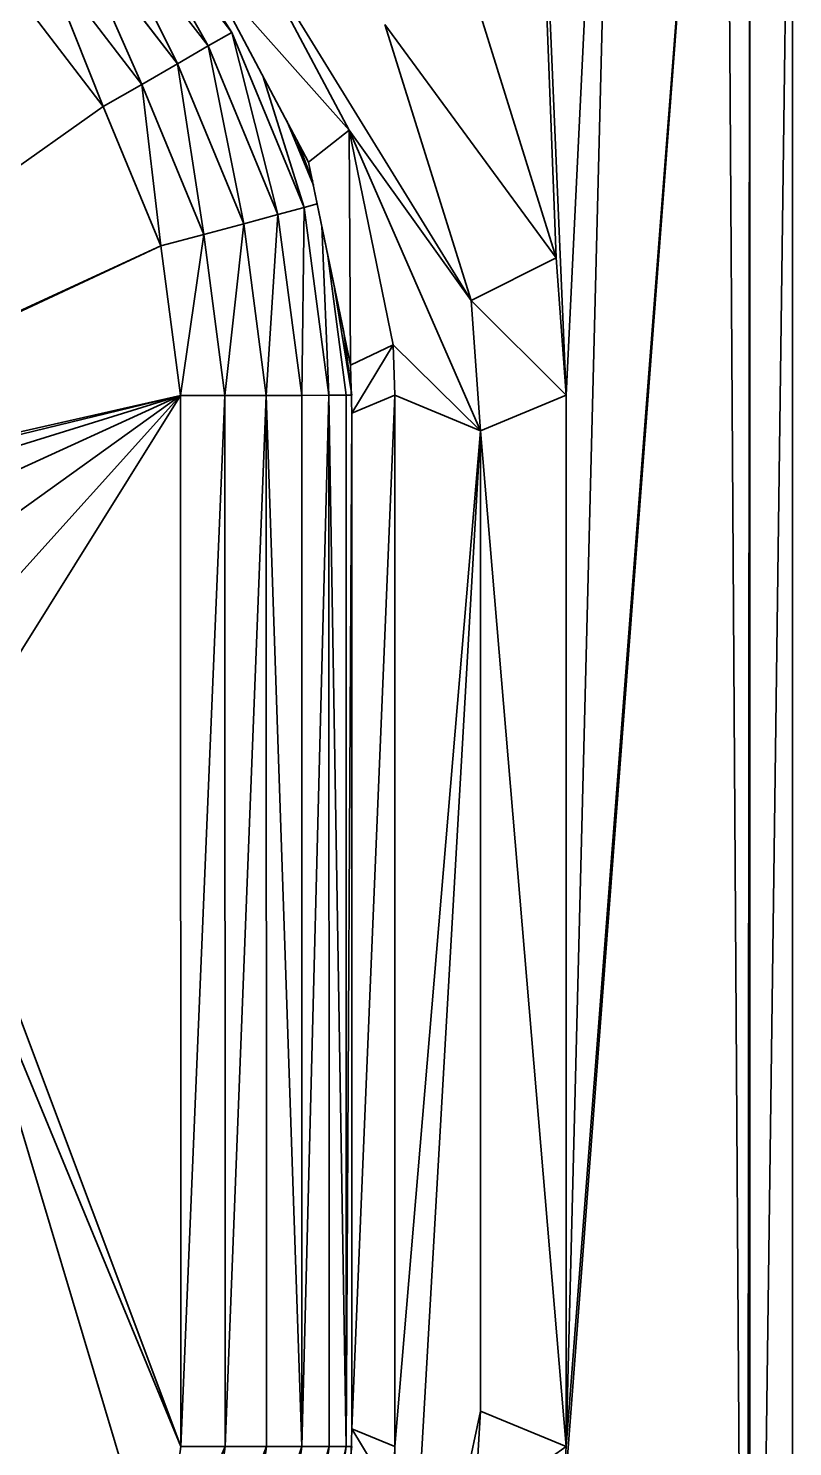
# Model space of a CAD drawing. Header units: millimetres. Extents: x -234375 to -184638, y -91483 to -70216.
# Drawn here: x -229541.7 to -229452.9, y -73796.3 to -73631.7 of the extents above; entities that cross this region are included whole.
import ezdxf

# ---------------------------------------------------------------- set-up
doc = ezdxf.new("R2010")
doc.units = ezdxf.units.MM
doc.header["$MEASUREMENT"] = 0
doc.layers.add('New_Drawing & Figure_Pen_No__7', color=7, linetype='Continuous', lineweight=35)

msp = doc.modelspace()

# ---------------------------------------------------------------- linework, layer by layer
at = {"layer": 'New_Drawing & Figure_Pen_No__7', "color": 7, "linetype": 'Continuous', "lineweight": 35}
for p, q in [((-229480.37, -73658.29), (-229484.82, -73541.31)), ((-229479.22, -73674.25), (-229484.82, -73541.31)), ((-229480.37, -73658.29), (-229484.82, -73541.31)), ((-229479.22, -73674.25), (-229484.82, -73541.31)), ((-229479.22, -73674.25), (-229472.83, -73544.13)), ((-229479.22, -73796.3), (-229472.83, -73544.13)), ((-229479.22, -73674.25), (-229472.83, -73544.13)), ((-229479.22, -73796.3), (-229472.83, -73544.13)), ((-229479.92, -73808.79), (-229460.71, -73556.25)), ((-229479.92, -73808.79), (-229460.71, -73556.25)), ((-229479.22, -73796.3), (-229460.71, -73556.25)), ((-229479.22, -73796.3), (-229460.71, -73556.25)), ((-229460.71, -73556.25), (-229458.15, -73945.95)), ((-229460.71, -73556.25), (-229458.15, -73945.95)), ((-229457.88, -73942.11), (-229452.92, -73566.18)), ((-229457.88, -73942.11), (-229452.92, -73566.18)), ((-229452.9, -73944.16), (-229452.92, -73566.18)), ((-229452.92, -73566.18), (-229452.9, -73944.16)), ((-229457.89, -73568.24), (-229458.15, -73945.95)), ((-229457.89, -73568.24), (-229458.15, -73945.95)), ((-229457.88, -73942.11), (-229457.89, -73568.24)), ((-229457.89, -73568.24), (-229457.88, -73942.11)), ((-229531.44, -73614.67), (-229520.79, -73633.7)), ((-229518.05, -73632.12), (-229531.44, -73614.67)), ((-229531.44, -73614.67), (-229520.79, -73633.7)), ((-229531.44, -73614.67), (-229518.05, -73632.12)), ((-229533.68, -73616.9), (-229520.79, -73633.7)), ((-229533.68, -73616.9), (-229524.36, -73635.76)), ((-229520.79, -73633.7), (-229533.68, -73616.9)), ((-229533.68, -73616.9), (-229524.36, -73635.76)), ((-229536.59, -73619.82), (-229524.36, -73635.76)), ((-229536.59, -73619.82), (-229528.51, -73638.16)), ((-229524.36, -73635.76), (-229536.59, -73619.82)), ((-229536.59, -73619.82), (-229528.51, -73638.16)), ((-229525.64, -73620.18), (-229518.05, -73632.12)), ((-229525.64, -73620.18), (-229518.05, -73632.12)), ((-229516.95, -73619.86), (-229504.43, -73643.47)), ((-229516.95, -73619.86), (-229490.26, -73663.24)), ((-229516.95, -73619.86), (-229504.43, -73643.47)), ((-229516.95, -73619.86), (-229490.26, -73663.24)), ((-229539.98, -73623.21), (-229528.51, -73638.16)), ((-229539.98, -73623.21), (-229532.97, -73640.73)), ((-229528.51, -73638.16), (-229539.98, -73623.21)), ((-229539.98, -73623.21), (-229532.97, -73640.73)), ((-229520.95, -73624.86), (-229504.43, -73643.47)), ((-229509.12, -73647.19), (-229520.95, -73624.86)), ((-229504.43, -73643.47), (-229520.95, -73624.86)), ((-229509.12, -73647.19), (-229520.95, -73624.86)), ((-229490.92, -73624.47), (-229480.37, -73658.29)), ((-229480.37, -73658.29), (-229490.92, -73624.47)), ((-229543.62, -73626.85), (-229532.97, -73640.73)), ((-229532.97, -73640.73), (-229543.62, -73626.85)), ((-229543.62, -73626.85), (-229532.97, -73640.73)), ((-229518.05, -73632.12), (-229520.79, -73633.7)), ((-229518.05, -73632.12), (-229520.79, -73633.7)), ((-229518.05, -73632.12), (-229512.68, -73653.26)), ((-229509.63, -73652.44), (-229518.05, -73632.12)), ((-229518.05, -73632.12), (-229512.68, -73653.26)), ((-229518.05, -73632.12), (-229509.63, -73652.44)), ((-229500.26, -73631.19), (-229480.37, -73658.29)), ((-229500.26, -73631.19), (-229490.26, -73663.24)), ((-229490.26, -73663.24), (-229500.26, -73631.19)), ((-229480.37, -73658.29), (-229500.26, -73631.19)), ((-229520.79, -73633.7), (-229524.36, -73635.76)), ((-229520.79, -73633.7), (-229524.36, -73635.76)), ((-229520.79, -73633.7), (-229512.68, -73653.26)), ((-229520.79, -73633.7), (-229516.66, -73654.33)), ((-229512.68, -73653.26), (-229520.79, -73633.7)), ((-229520.79, -73633.7), (-229516.66, -73654.33)), ((-229524.36, -73635.76), (-229528.51, -73638.16)), ((-229524.36, -73635.76), (-229528.51, -73638.16)), ((-229524.36, -73635.76), (-229516.66, -73654.33)), ((-229516.66, -73654.33), (-229524.36, -73635.76)), ((-229524.36, -73635.76), (-229521.3, -73655.57)), ((-229524.36, -73635.76), (-229521.3, -73655.57)), ((-229514.43, -73637.17), (-229509.63, -73652.44)), ((-229514.43, -73637.17), (-229509.63, -73652.44)), ((-229528.51, -73638.16), (-229532.97, -73640.73)), ((-229528.51, -73638.16), (-229532.97, -73640.73)), ((-229528.51, -73638.16), (-229521.3, -73655.57)), ((-229528.51, -73638.16), (-229526.27, -73656.9)), ((-229521.3, -73655.57), (-229528.51, -73638.16)), ((-229528.51, -73638.16), (-229526.27, -73656.9)), ((-229532.97, -73640.73), (-229594.58, -73684.3)), ((-229532.97, -73640.73), (-229594.58, -73684.3)), ((-229526.27, -73656.9), (-229532.97, -73640.73)), ((-229532.97, -73640.73), (-229526.27, -73656.9)), ((-229532.97, -73640.73), (-229526.27, -73656.9)), ((-229511.66, -73642.4), (-229508.57, -73649.86)), ((-229508.57, -73649.86), (-229511.66, -73642.4)), ((-229509.12, -73647.19), (-229504.43, -73643.47)), ((-229509.12, -73647.19), (-229504.43, -73643.47)), ((-229490.26, -73663.24), (-229504.43, -73643.47)), ((-229504.27, -73670.76), (-229504.43, -73643.47)), ((-229504.27, -73670.76), (-229504.43, -73643.47)), ((-229499.31, -73668.39), (-229504.43, -73643.47)), ((-229504.43, -73643.47), (-229489.17, -73678.37)), ((-229504.43, -73643.47), (-229499.31, -73668.39)), ((-229504.43, -73643.47), (-229490.26, -73663.24)), ((-229504.43, -73643.47), (-229489.17, -73678.37)), ((-229510.5, -73644.58), (-229508.65, -73649.45)), ((-229510.5, -73644.58), (-229508.65, -73649.45)), ((-229509.12, -73647.19), (-229504.27, -73670.76)), ((-229505.05, -73666.94), (-229509.12, -73647.19)), ((-229508.12, -73652.04), (-229509.63, -73652.44)), ((-229508.12, -73652.04), (-229509.63, -73652.44)), ((-229512.68, -73653.26), (-229516.66, -73654.33)), ((-229512.68, -73653.26), (-229516.66, -73654.33)), ((-229512.68, -73653.26), (-229514.04, -73674.26)), ((-229512.68, -73653.26), (-229514.04, -73674.26)), ((-229509.63, -73652.44), (-229512.68, -73653.26)), ((-229509.63, -73652.44), (-229512.68, -73653.26)), ((-229512.68, -73653.26), (-229509.92, -73674.26)), ((-229509.92, -73674.26), (-229512.68, -73653.26)), ((-229509.63, -73652.44), (-229509.92, -73674.26)), ((-229509.63, -73652.44), (-229509.92, -73674.26)), ((-229506.76, -73674.25), (-229509.63, -73652.44)), ((-229509.63, -73652.44), (-229506.76, -73674.25)), ((-229516.66, -73654.33), (-229521.3, -73655.57)), ((-229516.66, -73654.33), (-229521.3, -73655.57)), ((-229516.66, -73654.33), (-229518.84, -73674.26)), ((-229516.66, -73654.33), (-229518.84, -73674.26)), ((-229516.66, -73654.33), (-229514.04, -73674.26)), ((-229514.04, -73674.26), (-229516.66, -73654.33)), ((-229507.6, -73654.58), (-229506.76, -73674.25)), ((-229507.6, -73654.58), (-229506.76, -73674.25)), ((-229526.27, -73656.9), (-229585.93, -73684.35)), ((-229526.27, -73656.9), (-229585.93, -73684.35)), ((-229526.27, -73656.9), (-229585.32, -73684.42)), ((-229585.32, -73684.42), (-229526.27, -73656.9)), ((-229521.3, -73655.57), (-229526.27, -73656.9)), ((-229521.3, -73655.57), (-229526.27, -73656.9)), ((-229523.99, -73674.26), (-229526.27, -73656.9)), ((-229526.27, -73656.9), (-229523.99, -73674.26)), ((-229526.27, -73656.9), (-229523.99, -73674.26)), ((-229523.99, -73674.26), (-229521.3, -73655.57)), ((-229521.3, -73655.57), (-229523.99, -73674.26)), ((-229521.3, -73655.57), (-229518.84, -73674.26)), ((-229518.84, -73674.26), (-229521.3, -73655.57)), ((-229506.94, -73657.77), (-229504.77, -73674.25)), ((-229504.77, -73674.25), (-229506.94, -73657.77)), ((-229480.37, -73658.29), (-229490.26, -73663.24)), ((-229490.26, -73663.24), (-229480.37, -73658.29)), ((-229479.22, -73674.25), (-229480.37, -73658.29)), ((-229479.22, -73674.25), (-229480.37, -73658.29)), ((-229506.1, -73661.85), (-229504.17, -73673.75)), ((-229506.1, -73661.85), (-229504.17, -73673.75)), ((-229489.17, -73678.37), (-229490.26, -73663.24)), ((-229479.22, -73674.25), (-229490.26, -73663.24)), ((-229479.22, -73674.25), (-229490.26, -73663.24)), ((-229490.26, -73663.24), (-229489.17, -73678.37)), ((-229505.05, -73666.95), (-229504.09, -73674.25)), ((-229505.05, -73666.95), (-229504.18, -73673.59)), ((-229505.05, -73666.95), (-229504.18, -73673.59)), ((-229505.05, -73666.95), (-229504.18, -73673.59)), ((-229505.05, -73666.95), (-229504.18, -73673.59)), ((-229504.27, -73670.76), (-229499.31, -73668.39)), ((-229499.31, -73668.39), (-229504.27, -73670.76)), ((-229499.31, -73668.39), (-229504.09, -73676.31)), ((-229504.09, -73676.31), (-229499.31, -73668.39)), ((-229489.17, -73678.37), (-229499.31, -73668.39)), ((-229499.12, -73674.25), (-229499.31, -73668.39)), ((-229499.31, -73668.39), (-229489.17, -73678.37)), ((-229499.31, -73668.39), (-229499.12, -73674.25)), ((-229504.09, -73676.31), (-229504.27, -73670.76)), ((-229523.99, -73674.26), (-229576.48, -73686.22)), ((-229523.99, -73674.26), (-229576.48, -73686.22)), ((-229523.99, -73674.26), (-229575.19, -73686.68)), ((-229575.19, -73686.68), (-229523.99, -73674.26)), ((-229523.99, -73674.26), (-229569.99, -73688.54)), ((-229569.99, -73688.54), (-229523.99, -73674.26)), ((-229523.99, -73674.26), (-229563.73, -73692.46)), ((-229563.73, -73692.46), (-229523.99, -73674.26)), ((-229523.99, -73674.26), (-229557.15, -73698.06)), ((-229557.15, -73698.06), (-229523.99, -73674.26)), ((-229523.99, -73674.26), (-229551.57, -73704.87)), ((-229551.57, -73704.87), (-229523.99, -73674.26)), ((-229523.99, -73674.26), (-229547.55, -73711.94)), ((-229547.55, -73711.94), (-229523.99, -73674.26)), ((-229523.98, -73796.31), (-229523.99, -73674.26)), ((-229518.84, -73674.26), (-229523.99, -73674.26)), ((-229523.99, -73674.26), (-229523.98, -73796.31)), ((-229523.99, -73674.26), (-229518.84, -73674.26)), ((-229518.84, -73674.26), (-229523.98, -73796.31)), ((-229518.84, -73674.26), (-229523.98, -73796.31)), ((-229518.83, -73796.31), (-229518.84, -73674.26)), ((-229514.04, -73674.26), (-229518.84, -73674.26)), ((-229518.83, -73796.31), (-229518.84, -73674.26)), ((-229514.04, -73674.26), (-229518.84, -73674.26)), ((-229514.04, -73674.26), (-229518.83, -73796.31)), ((-229518.83, -73796.31), (-229514.04, -73674.26)), ((-229509.92, -73674.26), (-229514.04, -73674.26)), ((-229514.04, -73674.26), (-229509.91, -73796.31)), ((-229514.03, -73796.31), (-229514.04, -73674.26)), ((-229509.91, -73796.31), (-229514.04, -73674.26)), ((-229514.03, -73796.31), (-229514.04, -73674.26)), ((-229509.92, -73674.26), (-229514.04, -73674.26)), ((-229506.76, -73674.25), (-229509.92, -73674.26)), ((-229509.92, -73674.26), (-229506.76, -73674.25)), ((-229509.92, -73674.26), (-229509.91, -73796.31)), ((-229509.92, -73674.26), (-229509.91, -73796.31)), ((-229509.91, -73796.31), (-229506.76, -73674.25)), ((-229506.76, -73674.25), (-229509.91, -73796.31)), ((-229506.75, -73796.3), (-229506.76, -73674.25)), ((-229506.75, -73796.3), (-229506.76, -73674.25)), ((-229504.76, -73796.3), (-229506.76, -73674.25)), ((-229504.76, -73796.3), (-229506.76, -73674.25)), ((-229504.77, -73674.25), (-229506.76, -73674.25)), ((-229504.77, -73674.25), (-229506.76, -73674.25)), ((-229504.76, -73796.3), (-229504.77, -73674.25)), ((-229504.09, -73674.25), (-229504.77, -73674.25)), ((-229504.76, -73796.3), (-229504.77, -73674.25)), ((-229504.77, -73674.25), (-229504.09, -73674.25)), ((-229499.12, -73674.25), (-229504.09, -73794.24)), ((-229504.09, -73676.31), (-229499.12, -73674.25)), ((-229504.09, -73794.24), (-229499.12, -73674.25)), ((-229499.12, -73674.25), (-229504.09, -73676.31)), ((-229499.11, -73796.3), (-229499.12, -73674.25)), ((-229489.17, -73678.37), (-229499.12, -73674.25)), ((-229499.11, -73796.3), (-229499.12, -73674.25)), ((-229489.17, -73678.37), (-229499.12, -73674.25)), ((-229489.17, -73678.37), (-229479.22, -73674.25)), ((-229479.22, -73674.25), (-229489.17, -73678.37)), ((-229479.22, -73796.3), (-229479.22, -73674.25)), ((-229479.22, -73674.25), (-229479.22, -73796.3)), ((-229504.1, -73676.31), (-229504.76, -73796.3)), ((-229504.76, -73796.3), (-229504.1, -73676.31)), ((-229504.09, -73676.31), (-229504.09, -73794.24)), ((-229504.09, -73676.31), (-229504.09, -73794.24)), ((-229489.17, -73678.37), (-229499.11, -73796.3)), ((-229499.11, -73796.3), (-229489.17, -73678.37)), ((-229498.17, -73834.56), (-229489.17, -73678.37)), ((-229498.17, -73834.56), (-229489.17, -73678.37)), ((-229489.17, -73678.37), (-229479.22, -73796.3)), ((-229489.17, -73678.37), (-229489.17, -73792.18)), ((-229489.17, -73678.37), (-229479.22, -73796.3)), ((-229489.17, -73678.37), (-229489.17, -73792.18)), ((-229523.98, -73796.31), (-229544.57, -73741.4)), ((-229523.98, -73796.31), (-229544.57, -73741.4)), ((-229545.5, -73744.21), (-229523.98, -73796.31)), ((-229523.98, -73796.31), (-229545.5, -73744.21)), ((-229546.35, -73746.61), (-229526.26, -73813.66)), ((-229526.26, -73813.66), (-229546.35, -73746.61)), ((-229498.17, -73834.56), (-229489.17, -73792.18)), ((-229498.17, -73834.56), (-229489.17, -73792.18)), ((-229489.82, -73803.82), (-229489.17, -73792.18)), ((-229489.17, -73792.18), (-229489.82, -73803.82)), ((-229479.22, -73796.3), (-229489.17, -73792.18)), ((-229489.17, -73792.18), (-229479.22, -73796.3)), ((-229504.26, -73799.8), (-229504.09, -73794.24)), ((-229499.11, -73796.3), (-229504.09, -73794.24)), ((-229499.11, -73796.3), (-229504.09, -73794.24)), ((-229504.09, -73794.24), (-229499.3, -73802.17)), ((-229499.3, -73802.17), (-229504.09, -73794.24)), ((-229523.98, -73796.31), (-229526.26, -73813.66)), ((-229518.83, -73796.31), (-229526.26, -73813.66)), ((-229523.98, -73796.31), (-229526.26, -73813.66)), ((-229518.83, -73796.31), (-229526.26, -73813.66)), ((-229518.83, -73796.31), (-229523.98, -73796.31)), ((-229518.83, -73796.31), (-229523.98, -73796.31)), ((-229514.03, -73796.31), (-229521.29, -73814.99)), ((-229518.83, -73796.31), (-229521.29, -73814.99)), ((-229514.03, -73796.31), (-229521.29, -73814.99)), ((-229521.29, -73814.99), (-229518.83, -73796.31)), ((-229514.03, -73796.31), (-229518.83, -73796.31)), ((-229514.03, -73796.31), (-229518.83, -73796.31)), ((-229509.91, -73796.31), (-229516.66, -73816.23)), ((-229514.03, -73796.31), (-229516.66, -73816.23)), ((-229509.91, -73796.31), (-229516.66, -73816.23)), ((-229516.66, -73816.23), (-229514.03, -73796.31)), ((-229514.03, -73796.31), (-229509.91, -73796.31)), ((-229509.91, -73796.31), (-229514.03, -73796.31)), ((-229506.75, -73796.3), (-229512.68, -73817.3)), ((-229506.75, -73796.3), (-229512.68, -73817.3)), ((-229509.91, -73796.31), (-229512.68, -73817.3)), ((-229512.68, -73817.3), (-229509.91, -73796.31)), ((-229506.75, -73796.3), (-229509.91, -73796.31)), ((-229506.75, -73796.3), (-229509.91, -73796.31)), ((-229509.62, -73818.12), (-229506.75, -73796.3)), ((-229504.76, -73796.3), (-229509.62, -73818.12)), ((-229506.75, -73796.3), (-229509.62, -73818.12)), ((-229504.76, -73796.3), (-229509.62, -73818.12)), ((-229504.76, -73796.3), (-229506.93, -73812.79)), ((-229506.93, -73812.79), (-229504.76, -73796.3)), ((-229506.75, -73796.3), (-229504.76, -73796.3)), ((-229504.76, -73796.3), (-229506.75, -73796.3)), ((-229504.09, -73796.3), (-229505.05, -73803.61)), ((-229504.09, -73796.3), (-229504.76, -73796.3)), ((-229504.09, -73796.3), (-229504.76, -73796.3)), ((-229499.3, -73802.17), (-229499.11, -73796.3)), ((-229499.11, -73796.3), (-229499.3, -73802.17)), ((-229498.17, -73834.56), (-229499.11, -73796.3)), ((-229498.17, -73834.56), (-229499.11, -73796.3)), ((-229479.22, -73796.3), (-229489.82, -73803.82)), ((-229489.82, -73803.82), (-229479.22, -73796.3)), ((-229479.92, -73808.79), (-229479.22, -73796.3)), ((-229479.92, -73808.79), (-229479.22, -73796.3))]:
    msp.add_line(p, q, dxfattribs=at)

doc.saveas('drawing.dxf')
